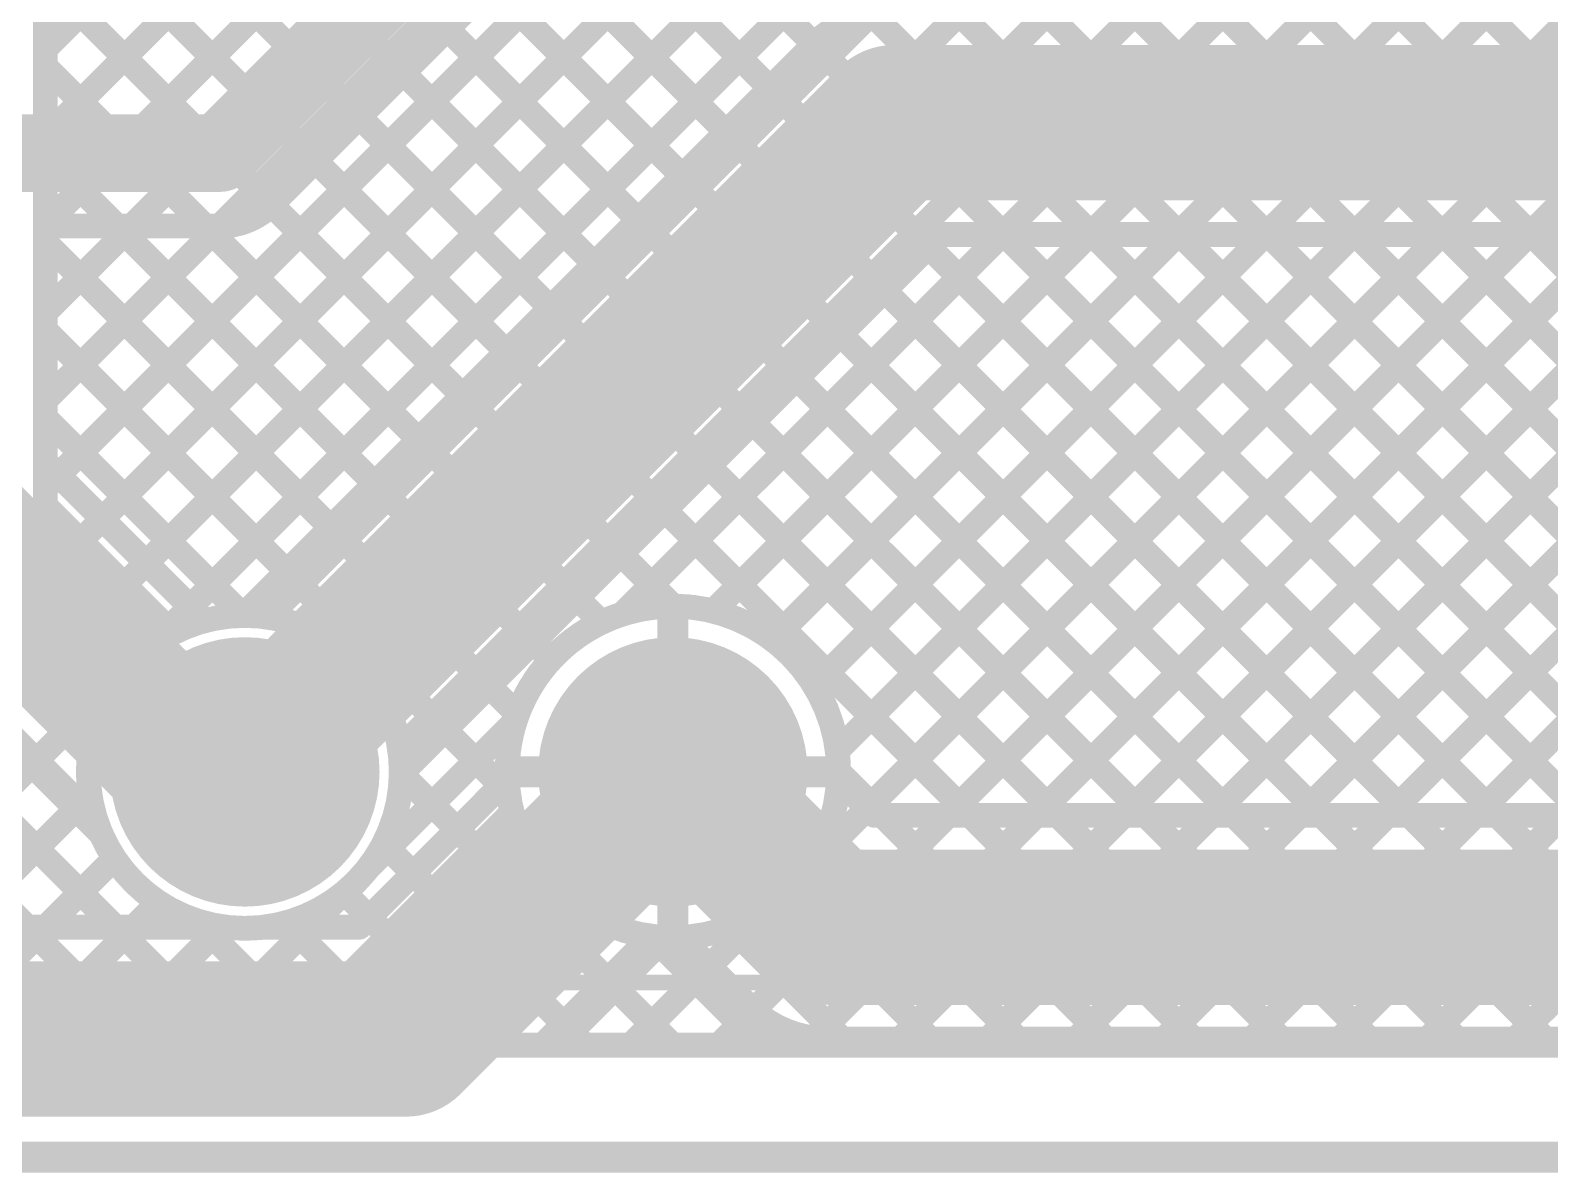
# Model space of a CAD drawing. Header units: millimetres. Extents: x 3.9 to 7.44, y 1.03 to 3.16.
# Drawn here: x 5.0892 to 5.5782, y 1.027 to 1.3947 of the extents above; entities that cross this region are included whole.
import ezdxf

# ---------------------------------------------------------------- set-up
doc = ezdxf.new("R2010")
doc.units = ezdxf.units.MM
doc.header["$MEASUREMENT"] = 0
for name, color, linetype in [('BottomLayer', 5, 'Continuous'), ('BottomSolder', 6, 'Continuous'), ('Mechanical2', 216, 'Continuous'), ('MultiLayer', 9, 'Continuous'), ('PadHoleLayer', 156, 'Continuous'), ('TopLayer', 1, 'Continuous'), ('TopOverlay', 2, 'Continuous'), ('TopSolder', 216, 'Continuous')]:
    doc.layers.add(name, color=color, linetype=linetype)

# ---------------------------------------------------------------- blocks, each defined once
blk = doc.blocks.new('ESP8285_3')
at = {"layer": 'BottomLayer', "const_width": 0.03937}
for points in [[(0.47953, 0.25236, 1), (0.5189, 0.25236, 1)], [(0.47953, 0.11457, 1), (0.5189, 0.11457, 1)]]:
    blk.add_lwpolyline(points, format="xyb", close=True, dxfattribs=at)
at = {"layer": 'BottomSolder', "const_width": 0.04337}
for points in [[(0.47753, 0.25236, 1), (0.5209, 0.25236, 1)], [(0.47753, 0.11457, 1), (0.5209, 0.11457, 1)]]:
    blk.add_lwpolyline(points, format="xyb", close=True, dxfattribs=at)
at = {"layer": 'MultiLayer', "const_width": 0.03937}
for points in [[(0.47953, 0.25236, 1), (0.5189, 0.25236, 1)], [(0.47953, 0.11457, 1), (0.5189, 0.11457, 1)]]:
    blk.add_lwpolyline(points, format="xyb", close=True, dxfattribs=at)
at = {"layer": 'PadHoleLayer', "const_width": 0.01969}
for points in [[(0.48937, 0.25236, 1), (0.50906, 0.25236, 1)], [(0.48937, 0.11457, 1), (0.50906, 0.11457, 1)]]:
    blk.add_lwpolyline(points, format="xyb", close=True, dxfattribs=at)
at = {"layer": 'TopLayer', "const_width": 0.03937}
for points in [[(0.47953, 0.25236, 1), (0.5189, 0.25236, 1)], [(0.47953, 0.11457, 1), (0.5189, 0.11457, 1)]]:
    blk.add_lwpolyline(points, format="xyb", close=True, dxfattribs=at)
at = {"layer": 'TopOverlay', "const_width": 0.005}
blk.add_lwpolyline([(0.567, -0.055), (0.567, 1.61823)], dxfattribs=at)
at = {"layer": 'TopOverlay'}
for points, const_width in [([(0.55394, 0.291, 1), (0.53606, 0.291, 1)], 0.01), ([(0.53356, 0.291, 1), (0.53856, 0.291, 1)], 0.005), ([(0.55144, 0.291, 1), (0.55644, 0.291, 1)], 0.005)]:
    blk.add_lwpolyline(points, format="xyb", close=True, dxfattribs=dict(at, const_width=const_width))
at = {"layer": 'TopSolder', "const_width": 0.04337}
for points in [[(0.47753, 0.25236, 1), (0.5209, 0.25236, 1)], [(0.47753, 0.11457, 1), (0.5209, 0.11457, 1)]]:
    blk.add_lwpolyline(points, format="xyb", close=True, dxfattribs=at)

msp = doc.modelspace()

# ---------------------------------------------------------------- linework, layer by layer
at = {"layer": 'BottomLayer'}
for points, const_width in [([(5.09401, 1.36048), (5.968, 2.23448)], 0.008), ([(5.09401, 1.3322), (5.968, 2.20619)], 0.008), ([(5.09401, 1.30391), (5.968, 2.17791)], 0.008), ([(5.09401, 1.27563), (5.968, 2.14962)], 0.008), ([(5.09821, 1.25155), (5.968, 2.12134)], 0.008), ([(5.11235, 1.23741), (5.88946, 2.01452)], 0.008), ([(5.1265, 1.22327), (5.894, 1.99077)], 0.008), ([(5.09401, 1.38877), (5.67474, 1.9695)], 0.008), ([(5.14064, 1.20912), (5.894, 1.96249)], 0.008), ([(5.15745, 1.57421), (5.34148, 1.39018)], 0.008), ([(5.1433, 1.56007), (5.32733, 1.37604)], 0.008), ([(5.12916, 1.54593), (5.31319, 1.3619)], 0.008), ([(5.11356, 1.53325), (5.29905, 1.34776)], 0.008), ([(5.09401, 1.52451), (5.28491, 1.33361)], 0.008), ([(5.09401, 1.49623), (5.27076, 1.31947)], 0.008), ([(5.09401, 1.46794), (5.25662, 1.30533)], 0.008), ([(5.09401, 1.43966), (5.24248, 1.29119)], 0.008), ([(5.09401, 1.41138), (5.22834, 1.27705)], 0.008), ([(5.09401, 1.30558), (5.09401, 1.40484)], 0.008), ([(5.15766, 1.20637), (5.3417, 1.39041)], 0.008), ([(5.1582, 1.156), (5.3672, 1.365)], 0.05), ([(5.3672, 1.365), (5.597, 1.365)], 0.05), ([(5.597, 1.366), (5.811, 1.366)], 0.05), ([(5.09401, 1.38309), (5.2142, 1.2629)], 0.008), ([(5.09401, 1.35481), (5.20005, 1.24876)], 0.008), ([(4.8495, 1.34476), (5.08826, 1.106)], 0.008), ([(5.09401, 1.32652), (5.18591, 1.23462)], 0.008), ([(5.20857, 1.15546), (5.38212, 1.329)], 0.008), ([(5.27978, 1.20685), (5.40194, 1.329)], 0.008), ([(5.30899, 1.20777), (5.43022, 1.329)], 0.008), ([(5.32812, 1.19862), (5.4585, 1.329)], 0.008), ([(5.34157, 1.18378), (5.48679, 1.329)], 0.008), ([(5.34893, 1.16285), (5.51507, 1.329)], 0.008), ([(5.35863, 1.14428), (5.54336, 1.329)], 0.008), ([(5.38212, 1.329), (5.597, 1.329)], 0.008), ([(5.38464, 1.142), (5.57164, 1.329)], 0.008), ([(5.40266, 1.329), (5.58966, 1.142)], 0.008), ([(5.41293, 1.142), (5.60006, 1.32913)], 0.008), ([(5.43094, 1.329), (5.61794, 1.142)], 0.008), ([(5.44121, 1.142), (5.62921, 1.33)], 0.008), ([(5.45923, 1.329), (5.64623, 1.142)], 0.008), ([(5.4695, 1.142), (5.65749, 1.33)], 0.008), ([(5.48751, 1.329), (5.67451, 1.142)], 0.008), ([(5.49778, 1.142), (5.68578, 1.33)], 0.008), ([(5.5158, 1.329), (5.7028, 1.142)], 0.008), ([(5.52606, 1.142), (5.71406, 1.33)], 0.008), ([(5.54408, 1.329), (5.73108, 1.142)], 0.008), ([(5.55435, 1.142), (5.74235, 1.33)], 0.008), ([(5.57236, 1.329), (5.75936, 1.142)], 0.008), ([(5.37825, 1.32513), (5.56137, 1.142)], 0.008), ([(5.3641, 1.31099), (5.53309, 1.142)], 0.008), ([(5.09401, 1.25575), (5.09401, 1.30484)], 0.008), ([(5.09401, 1.29824), (5.17177, 1.22048)], 0.008), ([(5.34996, 1.29684), (5.50481, 1.142)], 0.008), ([(5.33582, 1.2827), (5.47652, 1.142)], 0.008), ([(5.04364, 1.25521), (5.14485, 1.154)], 0.05), ([(5.09401, 1.26995), (5.1576, 1.20637)], 0.008), ([(5.32168, 1.26856), (5.44824, 1.142)], 0.008), ([(5.09401, 1.25575), (5.14512, 1.20464)], 0.008), ([(5.30753, 1.25442), (5.41995, 1.142)], 0.008), ([(5.29339, 1.24028), (5.39167, 1.142)], 0.008), ([(5.27925, 1.22613), (5.29601, 1.20937)], 0.008), ([(5.26511, 1.21199), (5.27296, 1.20414)], 0.008), ([(5.0177, 1.20484), (5.11654, 1.106)], 0.008), ([(5.0431, 1.20484), (5.112, 1.13593)], 0.008), ([(5.296, 1.156), (5.296, 1.20537)], 0.01), ([(5.25097, 1.19785), (5.2567, 1.19211)], 0.008), ([(5.23682, 1.18371), (5.24596, 1.17457)], 0.008), ([(5.21, 1.07), (5.296, 1.156)], 0.05), ([(5.296, 1.156), (5.346, 1.106)], 0.05), ([(5.19779, 1.12486), (5.24515, 1.17222)], 0.008), ([(5.22268, 1.16957), (5.24067, 1.15158)], 0.008), ([(5.03751, 1.106), (5.08973, 1.15821)], 0.008), ([(5.20857, 1.15539), (5.22653, 1.13744)], 0.008), ([(5.24663, 1.156), (5.296, 1.156)], 0.01), ([(5.296, 1.156), (5.34537, 1.156)], 0.01), ([(5.296, 1.10663), (5.296, 1.156)], 0.01), ([(5.34937, 1.15601), (5.36338, 1.142)], 0.008), ([(5.19509, 1.106), (5.24268, 1.1536)], 0.008), ([(5.34932, 1.1536), (5.36091, 1.142)], 0.008), ([(5.0658, 1.106), (5.10387, 1.14407)], 0.008), ([(5.36091, 1.142), (6.76522, 1.142)], 0.008), ([(5.2029, 1.13278), (5.21238, 1.12329)], 0.008), ([(5.09408, 1.106), (5.11623, 1.12815)], 0.008), ([(5.346, 1.106), (6.827, 1.106)], 0.05), ([(5.17894, 1.106), (5.18935, 1.11641)], 0.008), ([(5.19025, 1.11714), (5.19824, 1.10915)], 0.008), ([(5.12237, 1.106), (5.13038, 1.11401)], 0.008), ([(5.00791, 1.106), (5.15211, 1.106)], 0.008), ([(5.1643, 1.106), (5.19509, 1.106)], 0.008), ([(5.25891, 1.068), (5.2936, 1.10268)], 0.008), ([(5.2984, 1.10268), (5.3205, 1.08059)], 0.008), ([(5.29158, 1.10067), (5.32425, 1.068)], 0.008), ([(5.28236, 1.068), (5.30772, 1.09337)], 0.008), ([(4.993, 1.07), (5.21, 1.07)], 0.05), ([(5.27744, 1.08653), (5.29596, 1.068)], 0.008), ([(5.31064, 1.068), (5.3219, 1.07926)], 0.008), ([(5.26329, 1.07238), (5.26768, 1.068)], 0.008), ([(5.25891, 1.068), (6.76643, 1.068)], 0.008), ([(5.33893, 1.068), (5.34124, 1.07032)], 0.008), ([(5.346, 1.07), (6.76522, 1.07)], 0.008)]:
    msp.add_lwpolyline(points, dxfattribs=dict(at, const_width=const_width))
at = {"layer": 'BottomLayer', "const_width": 0.008}
for points in [[(5.3417, 1.39041, -0.199396), (5.3672, 1.401)], [(5.34175, 1.39046, -0.198912), (5.3672, 1.401)], [(5.24268, 1.1536, -1.022792), (5.34937, 1.156)], [(5.14512, 1.20464, -0.063076), (5.15766, 1.20637)], [(5.20857, 1.15546, -0.376046), (5.1643, 1.106)], [(5.15211, 1.106, -0.265976), (5.112, 1.13593)], [(5.2984, 1.10268, -0.022533), (5.2936, 1.10268)], [(5.346, 1.07, -0.199396), (5.3205, 1.08059)], [(5.346, 1.07, -0.198912), (5.32054, 1.08054)]]:
    msp.add_lwpolyline(points, format="xyb", dxfattribs=at)
at = {"layer": 'BottomLayer'}
for points, const_width in [([(5.33948, 1.39018, 1), (5.34348, 1.39018, 1)], 0.004), ([(5.3397, 1.39041, 1), (5.3437, 1.39041, 1)], 0.004), ([(5.3397, 1.39041, 1), (5.3437, 1.39041, 1)], 0.004), ([(5.33975, 1.39046, 1), (5.34375, 1.39046, 1)], 0.004), ([(5.09201, 1.38877, 1), (5.09601, 1.38877, 1)], 0.004), ([(5.3547, 1.365, 1), (5.3797, 1.365, 1)], 0.025), ([(5.3547, 1.365, 1), (5.3797, 1.365, 1)], 0.025), ([(5.5845, 1.366, 1), (5.6095, 1.366, 1)], 0.025), ([(5.5845, 1.365, 1), (5.6095, 1.365, 1)], 0.025), ([(5.09201, 1.38309, 1), (5.09601, 1.38309, 1)], 0.004), ([(5.32533, 1.37604, 1), (5.32933, 1.37604, 1)], 0.004), ([(5.09201, 1.36048, 1), (5.09601, 1.36048, 1)], 0.004), ([(5.31119, 1.3619, 1), (5.31519, 1.3619, 1)], 0.004), ([(5.09201, 1.35481, 1), (5.09601, 1.35481, 1)], 0.004), ([(5.29705, 1.34776, 1), (5.30105, 1.34776, 1)], 0.004), ([(5.09201, 1.3322, 1), (5.09601, 1.3322, 1)], 0.004), ([(5.28291, 1.33361, 1), (5.28691, 1.33361, 1)], 0.004), ([(5.09201, 1.32652, 1), (5.09601, 1.32652, 1)], 0.004), ([(5.38012, 1.329, 1), (5.38412, 1.329, 1)], 0.004), ([(5.38012, 1.329, 1), (5.38412, 1.329, 1)], 0.004), ([(5.39994, 1.329, 1), (5.40394, 1.329, 1)], 0.004), ([(5.40066, 1.329, 1), (5.40466, 1.329, 1)], 0.004), ([(5.42822, 1.329, 1), (5.43222, 1.329, 1)], 0.004), ([(5.42894, 1.329, 1), (5.43294, 1.329, 1)], 0.004), ([(5.4565, 1.329, 1), (5.4605, 1.329, 1)], 0.004), ([(5.45723, 1.329, 1), (5.46123, 1.329, 1)], 0.004), ([(5.48479, 1.329, 1), (5.48879, 1.329, 1)], 0.004), ([(5.48551, 1.329, 1), (5.48951, 1.329, 1)], 0.004), ([(5.51307, 1.329, 1), (5.51707, 1.329, 1)], 0.004), ([(5.5138, 1.329, 1), (5.5178, 1.329, 1)], 0.004), ([(5.54136, 1.329, 1), (5.54536, 1.329, 1)], 0.004), ([(5.54208, 1.329, 1), (5.54608, 1.329, 1)], 0.004), ([(5.56964, 1.329, 1), (5.57364, 1.329, 1)], 0.004), ([(5.57036, 1.329, 1), (5.57436, 1.329, 1)], 0.004), ([(5.37625, 1.32513, 1), (5.38025, 1.32513, 1)], 0.004), ([(5.26877, 1.31947, 1), (5.27276, 1.31947, 1)], 0.004), ([(5.3621, 1.31099, 1), (5.3661, 1.31099, 1)], 0.004), ([(5.09201, 1.30558, 1), (5.09601, 1.30558, 1)], 0.004), ([(5.09201, 1.30484, 1), (5.09601, 1.30484, 1)], 0.004), ([(5.09201, 1.30391, 1), (5.09601, 1.30391, 1)], 0.004), ([(5.25462, 1.30533, 1), (5.25862, 1.30533, 1)], 0.004), ([(5.09201, 1.29824, 1), (5.09601, 1.29824, 1)], 0.004), ([(5.34796, 1.29684, 1), (5.35196, 1.29684, 1)], 0.004), ([(5.24048, 1.29119, 1), (5.24448, 1.29119, 1)], 0.004), ([(5.33382, 1.2827, 1), (5.33782, 1.2827, 1)], 0.004), ([(5.09201, 1.27563, 1), (5.09601, 1.27563, 1)], 0.004), ([(5.22634, 1.27705, 1), (5.23034, 1.27705, 1)], 0.004), ([(5.09201, 1.26995, 1), (5.09601, 1.26995, 1)], 0.004), ([(5.31968, 1.26856, 1), (5.32368, 1.26856, 1)], 0.004), ([(5.2122, 1.2629, 1), (5.2162, 1.2629, 1)], 0.004), ([(5.09201, 1.25575, 1), (5.09601, 1.25575, 1)], 0.004), ([(5.09201, 1.25575, 1), (5.09601, 1.25575, 1)], 0.004), ([(5.30553, 1.25442, 1), (5.30953, 1.25442, 1)], 0.004), ([(5.09621, 1.25155, 1), (5.10021, 1.25155, 1)], 0.004), ([(5.19805, 1.24876, 1), (5.20205, 1.24876, 1)], 0.004), ([(5.29139, 1.24028, 1), (5.29539, 1.24028, 1)], 0.004), ([(5.11035, 1.23741, 1), (5.11435, 1.23741, 1)], 0.004), ([(5.18391, 1.23462, 1), (5.18791, 1.23462, 1)], 0.004), ([(5.27725, 1.22613, 1), (5.28125, 1.22613, 1)], 0.004), ([(5.1245, 1.22327, 1), (5.1285, 1.22327, 1)], 0.004), ([(5.16977, 1.22048, 1), (5.17377, 1.22048, 1)], 0.004), ([(5.13864, 1.20912, 1), (5.14264, 1.20912, 1)], 0.004), ([(5.26311, 1.21199, 1), (5.26711, 1.21199, 1)], 0.004), ([(5.29401, 1.20937, 1), (5.29801, 1.20937, 1)], 0.004), ([(5.14312, 1.20464, 1), (5.14712, 1.20464, 1)], 0.004), ([(5.14312, 1.20464, 1), (5.14712, 1.20464, 1)], 0.004), ([(5.1556, 1.20637, 1), (5.1596, 1.20637, 1)], 0.004), ([(5.15566, 1.20637, 1), (5.15966, 1.20637, 1)], 0.004), ([(5.15566, 1.20637, 1), (5.15966, 1.20637, 1)], 0.004), ([(5.27096, 1.20414, 1), (5.27496, 1.20414, 1)], 0.004), ([(5.27778, 1.20685, 1), (5.28178, 1.20685, 1)], 0.004), ([(5.2935, 1.20537, 1), (5.2985, 1.20537, 1)], 0.005), ([(5.30699, 1.20777, 1), (5.31099, 1.20777, 1)], 0.004), ([(5.24897, 1.19785, 1), (5.25297, 1.19785, 1)], 0.004), ([(5.32612, 1.19862, 1), (5.33012, 1.19862, 1)], 0.004), ([(5.2547, 1.19211, 1), (5.2587, 1.19211, 1)], 0.004), ([(5.23482, 1.18371, 1), (5.23882, 1.18371, 1)], 0.004), ([(5.33957, 1.18378, 1), (5.34357, 1.18378, 1)], 0.004), ([(5.13235, 1.154, 1), (5.15735, 1.154, 1)], 0.025), ([(5.1457, 1.156, 1), (5.1707, 1.156, 1)], 0.025), ([(5.24396, 1.17457, 1), (5.24796, 1.17457, 1)], 0.004), ([(5.2835, 1.156, 1), (5.3085, 1.156, 1)], 0.025), ([(5.2835, 1.156, 1), (5.3085, 1.156, 1)], 0.025), ([(5.24315, 1.17222, 1), (5.24715, 1.17222, 1)], 0.004), ([(5.22068, 1.16957, 1), (5.22468, 1.16957, 1)], 0.004), ([(5.34693, 1.16285, 1), (5.35093, 1.16285, 1)], 0.004), ([(5.08773, 1.15821, 1), (5.09173, 1.15821, 1)], 0.004), ([(5.20657, 1.15546, 1), (5.21057, 1.15546, 1)], 0.004), ([(5.20657, 1.15546, 1), (5.21057, 1.15546, 1)], 0.004), ([(5.20657, 1.15539, 1), (5.21057, 1.15539, 1)], 0.004), ([(5.24413, 1.156, 1), (5.24913, 1.156, 1)], 0.005), ([(5.2935, 1.156, 1), (5.2985, 1.156, 1)], 0.005), ([(5.2935, 1.156, 1), (5.2985, 1.156, 1)], 0.005), ([(5.2935, 1.156, 1), (5.2985, 1.156, 1)], 0.005), ([(5.2935, 1.156, 1), (5.2985, 1.156, 1)], 0.005), ([(5.34287, 1.156, 1), (5.34787, 1.156, 1)], 0.005), ([(5.34737, 1.15601, 1), (5.35137, 1.15601, 1)], 0.004), ([(5.34737, 1.156, 1), (5.35137, 1.156, 1)], 0.004), ([(5.23867, 1.15158, 1), (5.24267, 1.15158, 1)], 0.004), ([(5.24068, 1.1536, 1), (5.24468, 1.1536, 1)], 0.004), ([(5.24068, 1.1536, 1), (5.24468, 1.1536, 1)], 0.004), ([(5.34732, 1.1536, 1), (5.35132, 1.1536, 1)], 0.004), ([(5.10187, 1.14407, 1), (5.10587, 1.14407, 1)], 0.004), ([(5.35663, 1.14428, 1), (5.36063, 1.14428, 1)], 0.004), ([(5.35891, 1.142, 1), (5.36291, 1.142, 1)], 0.004), ([(5.35891, 1.142, 1), (5.36291, 1.142, 1)], 0.004), ([(5.36138, 1.142, 1), (5.36538, 1.142, 1)], 0.004), ([(5.38264, 1.142, 1), (5.38664, 1.142, 1)], 0.004), ([(5.38967, 1.142, 1), (5.39367, 1.142, 1)], 0.004), ([(5.41093, 1.142, 1), (5.41493, 1.142, 1)], 0.004), ([(5.41795, 1.142, 1), (5.42195, 1.142, 1)], 0.004), ([(5.43921, 1.142, 1), (5.44321, 1.142, 1)], 0.004), ([(5.44624, 1.142, 1), (5.45024, 1.142, 1)], 0.004), ([(5.4675, 1.142, 1), (5.47149, 1.142, 1)], 0.004), ([(5.47452, 1.142, 1), (5.47852, 1.142, 1)], 0.004), ([(5.49578, 1.142, 1), (5.49978, 1.142, 1)], 0.004), ([(5.50281, 1.142, 1), (5.50681, 1.142, 1)], 0.004), ([(5.52406, 1.142, 1), (5.52806, 1.142, 1)], 0.004), ([(5.53109, 1.142, 1), (5.53509, 1.142, 1)], 0.004), ([(5.55235, 1.142, 1), (5.55635, 1.142, 1)], 0.004), ([(5.55937, 1.142, 1), (5.56337, 1.142, 1)], 0.004), ([(5.11, 1.13593, 1), (5.114, 1.13593, 1)], 0.004), ([(5.11, 1.13593, 1), (5.114, 1.13593, 1)], 0.004), ([(5.22453, 1.13744, 1), (5.22853, 1.13744, 1)], 0.004), ([(5.2009, 1.13278, 1), (5.2049, 1.13278, 1)], 0.004), ([(5.11423, 1.12815, 1), (5.11823, 1.12815, 1)], 0.004), ([(5.3335, 1.106, 1), (5.3585, 1.106, 1)], 0.025), ([(5.3335, 1.106, 1), (5.3585, 1.106, 1)], 0.025), ([(5.19579, 1.12486, 1), (5.19979, 1.12486, 1)], 0.004), ([(5.21038, 1.12329, 1), (5.21438, 1.12329, 1)], 0.004), ([(5.18735, 1.11641, 1), (5.19135, 1.11641, 1)], 0.004), ([(5.18825, 1.11714, 1), (5.19225, 1.11714, 1)], 0.004), ([(5.12838, 1.11401, 1), (5.13238, 1.11401, 1)], 0.004), ([(5.19624, 1.10915, 1), (5.20024, 1.10915, 1)], 0.004), ([(5.2935, 1.10663, 1), (5.2985, 1.10663, 1)], 0.005), ([(5.08626, 1.106, 1), (5.09026, 1.106, 1)], 0.004), ([(5.09208, 1.106, 1), (5.09608, 1.106, 1)], 0.004), ([(5.11454, 1.106, 1), (5.11854, 1.106, 1)], 0.004), ([(5.12037, 1.106, 1), (5.12437, 1.106, 1)], 0.004), ([(5.15011, 1.106, 1), (5.15411, 1.106, 1)], 0.004), ([(5.15011, 1.106, 1), (5.15411, 1.106, 1)], 0.004), ([(5.1623, 1.106, 1), (5.1663, 1.106, 1)], 0.004), ([(5.1623, 1.106, 1), (5.1663, 1.106, 1)], 0.004), ([(5.17694, 1.106, 1), (5.18094, 1.106, 1)], 0.004), ([(5.19309, 1.106, 1), (5.19709, 1.106, 1)], 0.004), ([(5.19309, 1.106, 1), (5.19709, 1.106, 1)], 0.004), ([(5.2916, 1.10268, 1), (5.2956, 1.10268, 1)], 0.004), ([(5.2916, 1.10268, 1), (5.2956, 1.10268, 1)], 0.004), ([(5.2964, 1.10268, 1), (5.3004, 1.10268, 1)], 0.004), ([(5.2964, 1.10268, 1), (5.3004, 1.10268, 1)], 0.004), ([(5.28958, 1.10067, 1), (5.29358, 1.10067, 1)], 0.004), ([(5.30572, 1.09337, 1), (5.30972, 1.09337, 1)], 0.004), ([(5.1975, 1.07, 1), (5.2225, 1.07, 1)], 0.025), ([(5.1975, 1.07, 1), (5.2225, 1.07, 1)], 0.025), ([(5.27544, 1.08653, 1), (5.27944, 1.08653, 1)], 0.004), ([(5.3185, 1.08059, 1), (5.3225, 1.08059, 1)], 0.004), ([(5.3185, 1.08059, 1), (5.3225, 1.08059, 1)], 0.004), ([(5.31854, 1.08054, 1), (5.32254, 1.08054, 1)], 0.004), ([(5.3199, 1.07926, 1), (5.3239, 1.07926, 1)], 0.004), ([(5.26129, 1.07238, 1), (5.26529, 1.07238, 1)], 0.004), ([(5.25691, 1.068, 1), (5.26091, 1.068, 1)], 0.004), ([(5.25691, 1.068, 1), (5.26091, 1.068, 1)], 0.004), ([(5.26568, 1.068, 1), (5.26968, 1.068, 1)], 0.004), ([(5.28036, 1.068, 1), (5.28436, 1.068, 1)], 0.004), ([(5.29396, 1.068, 1), (5.29796, 1.068, 1)], 0.004), ([(5.30864, 1.068, 1), (5.31264, 1.068, 1)], 0.004), ([(5.32225, 1.068, 1), (5.32625, 1.068, 1)], 0.004), ([(5.33693, 1.068, 1), (5.34093, 1.068, 1)], 0.004), ([(5.33924, 1.07032, 1), (5.34324, 1.07032, 1)], 0.004), ([(5.344, 1.07, 1), (5.348, 1.07, 1)], 0.004), ([(5.344, 1.07, 1), (5.348, 1.07, 1)], 0.004), ([(5.344, 1.07, 1), (5.348, 1.07, 1)], 0.004)]:
    msp.add_lwpolyline(points, format="xyb", close=True, dxfattribs=dict(at, const_width=const_width))
at = {"layer": 'Mechanical2', "const_width": 0.01}
msp.add_lwpolyline([(3.902, 1.032), (7.303, 1.032)], dxfattribs=at)
at = {"layer": 'TopLayer'}
for points, const_width in [([(4.97123, 1.068), (5.77023, 1.867)], 0.008), ([(5.09401, 1.21906), (5.74195, 1.867)], 0.008), ([(5.09401, 1.24735), (5.71366, 1.867)], 0.008), ([(5.12725, 1.19574), (5.79451, 1.863)], 0.008), ([(5.16562, 1.20582), (5.8228, 1.863)], 0.008), ([(5.18605, 1.19797), (5.85108, 1.863)], 0.008), ([(5.20019, 1.18382), (5.87937, 1.863)], 0.008), ([(5.15021, 1.35521), (5.636, 1.841)], 0.025), ([(5.20803, 1.16338), (5.88807, 1.84342)], 0.008), ([(5.16685, 1.33861), (5.6526, 1.82437)], 0.008), ([(5.27978, 1.20685), (5.89432, 1.82138)], 0.008), ([(5.30899, 1.20777), (5.90846, 1.80724)], 0.008), ([(5.32812, 1.19862), (5.9226, 1.7931)], 0.008), ([(5.34157, 1.18378), (5.93675, 1.77896)], 0.008), ([(5.34893, 1.16285), (5.95089, 1.76481)], 0.008), ([(5.33965, 1.12529), (5.9291, 1.71474)], 0.008), ([(5.31064, 1.068), (5.9407, 1.69806)], 0.008), ([(5.33893, 1.068), (5.95485, 1.68392)], 0.008), ([(5.36721, 1.068), (5.96899, 1.66978)], 0.008), ([(5.39549, 1.068), (5.98313, 1.65564)], 0.008), ([(5.42378, 1.068), (5.99727, 1.64149)], 0.008), ([(5.45206, 1.068), (6.01141, 1.62735)], 0.008), ([(5.48035, 1.068), (6.02556, 1.61321)], 0.008), ([(5.50863, 1.068), (6.0397, 1.59907)], 0.008), ([(5.53692, 1.068), (6.05384, 1.58492)], 0.008), ([(5.5652, 1.068), (6.06798, 1.57078)], 0.008), ([(5.39308, 1.56485), (5.88993, 1.068)], 0.008), ([(5.37894, 1.55071), (5.86165, 1.068)], 0.008), ([(5.3648, 1.53657), (5.83336, 1.068)], 0.008), ([(5.35066, 1.52242), (5.80508, 1.068)], 0.008), ([(5.33651, 1.50828), (5.7768, 1.068)], 0.008), ([(5.32237, 1.49414), (5.74851, 1.068)], 0.008), ([(5.30823, 1.48), (5.72023, 1.068)], 0.008), ([(5.29409, 1.46585), (5.69194, 1.068)], 0.008), ([(5.27995, 1.45171), (5.66366, 1.068)], 0.008), ([(5.2658, 1.43757), (5.63537, 1.068)], 0.008), ([(5.25166, 1.42343), (5.60709, 1.068)], 0.008), ([(5.23752, 1.40929), (5.57881, 1.068)], 0.008), ([(5.22338, 1.39514), (5.55052, 1.068)], 0.008), ([(5.20924, 1.381), (5.52224, 1.068)], 0.008), ([(5.19509, 1.36686), (5.49395, 1.068)], 0.008), ([(5.04364, 1.35521), (5.15021, 1.35521)], 0.025), ([(5.18095, 1.35272), (5.46567, 1.068)], 0.008), ([(5.16681, 1.33858), (5.29601, 1.20937)], 0.008), ([(5.09401, 1.30391), (5.12181, 1.33171)], 0.008), ([(5.09401, 1.33171), (5.15021, 1.33171)], 0.008), ([(5.09401, 1.27563), (5.15009, 1.33171)], 0.008), ([(5.09401, 1.30558), (5.09401, 1.33171)], 0.008), ([(5.1171, 1.33171), (5.2567, 1.19211)], 0.008), ([(5.14539, 1.33171), (5.27296, 1.20414)], 0.008), ([(5.09401, 1.32652), (5.24596, 1.17457)], 0.008), ([(5.09401, 1.20484), (5.09401, 1.30484)], 0.008), ([(5.09401, 1.29824), (5.24307, 1.14918)], 0.008), ([(5.09401, 1.26995), (5.1576, 1.20637)], 0.008), ([(4.955, 1.23926), (5.12626, 1.068)], 0.008), ([(5.09401, 1.24167), (5.13498, 1.2007)], 0.008), ([(4.955, 1.21097), (5.09797, 1.068)], 0.008), ([(5.09401, 1.21339), (5.11935, 1.18805)], 0.008), ([(4.99327, 1.20484), (5.09401, 1.20484)], 0.008), ([(5.0177, 1.20484), (5.15454, 1.068)], 0.008), ([(5.04598, 1.20484), (5.11026, 1.14057)], 0.008), ([(5.07427, 1.20484), (5.10966, 1.16945)], 0.008), ([(5.296, 1.156), (5.296, 1.20537)], 0.01), ([(4.99951, 1.068), (5.11847, 1.18695)], 0.008), ([(5.19779, 1.12486), (5.24515, 1.17222)], 0.008), ([(5.20857, 1.15539), (5.29596, 1.068)], 0.008), ([(5.24663, 1.156), (5.296, 1.156)], 0.01), ([(5.296, 1.156), (5.34537, 1.156)], 0.01), ([(5.296, 1.10663), (5.296, 1.156)], 0.01), ([(5.34937, 1.15601), (5.43738, 1.068)], 0.008), ([(5.0278, 1.068), (5.10838, 1.14858)], 0.008), ([(5.16922, 1.068), (5.24423, 1.14301)], 0.008), ([(5.2029, 1.13278), (5.26768, 1.068)], 0.008), ([(5.34414, 1.13296), (5.4091, 1.068)], 0.008), ([(5.05608, 1.068), (5.11623, 1.12815)], 0.008), ([(5.1975, 1.068), (5.25338, 1.12388)], 0.008), ([(5.14094, 1.068), (5.18935, 1.11641)], 0.008), ([(5.19025, 1.11714), (5.23939, 1.068)], 0.008), ([(5.33211, 1.1167), (5.38082, 1.068)], 0.008), ([(5.08437, 1.068), (5.13038, 1.11401)], 0.008), ([(5.28236, 1.068), (5.32671, 1.11235)], 0.008), ([(5.11265, 1.068), (5.15083, 1.10617)], 0.008), ([(5.14277, 1.10805), (5.18283, 1.068)], 0.008), ([(5.17165, 1.10746), (5.21111, 1.068)], 0.008), ([(5.22579, 1.068), (5.26822, 1.11043)], 0.008), ([(5.25407, 1.068), (5.28915, 1.10307)], 0.008), ([(5.28918, 1.10307), (5.32425, 1.068)], 0.008), ([(5.31457, 1.10596), (5.35253, 1.068)], 0.008), ([(4.956, 1.068), (6.76643, 1.068)], 0.008)]:
    msp.add_lwpolyline(points, dxfattribs=dict(at, const_width=const_width))
for points, const_width in [([(5.22138, 1.39514, 1), (5.22538, 1.39514, 1)], 0.004), ([(5.20724, 1.381, 1), (5.21124, 1.381, 1)], 0.004), ([(5.19309, 1.36686, 1), (5.19709, 1.36686, 1)], 0.004), ([(5.14396, 1.35521, 1), (5.15646, 1.35521, 1)], 0.0125), ([(5.14396, 1.35521, 1), (5.15646, 1.35521, 1)], 0.0125), ([(5.17895, 1.35272, 1), (5.18295, 1.35272, 1)], 0.004), ([(5.16481, 1.33858, 1), (5.16881, 1.33858, 1)], 0.004), ([(5.16483, 1.3386, 1), (5.16883, 1.3386, 1)], 0.004), ([(5.16485, 1.33861, 1), (5.16885, 1.33861, 1)], 0.004), ([(5.16485, 1.33861, 1), (5.16885, 1.33861, 1)], 0.004), ([(5.09201, 1.33171, 1), (5.09601, 1.33171, 1)], 0.004), ([(5.09201, 1.33171, 1), (5.09601, 1.33171, 1)], 0.004), ([(5.1151, 1.33171, 1), (5.1191, 1.33171, 1)], 0.004), ([(5.11981, 1.33171, 1), (5.12381, 1.33171, 1)], 0.004), ([(5.14339, 1.33171, 1), (5.14739, 1.33171, 1)], 0.004), ([(5.14809, 1.33171, 1), (5.15209, 1.33171, 1)], 0.004), ([(5.14821, 1.33171, 1), (5.15221, 1.33171, 1)], 0.004), ([(5.14821, 1.33171, 1), (5.15221, 1.33171, 1)], 0.004), ([(5.14821, 1.33171, 1), (5.15221, 1.33171, 1)], 0.004), ([(5.09201, 1.32652, 1), (5.09601, 1.32652, 1)], 0.004), ([(5.09201, 1.30558, 1), (5.09601, 1.30558, 1)], 0.004), ([(5.09201, 1.30484, 1), (5.09601, 1.30484, 1)], 0.004), ([(5.09201, 1.30391, 1), (5.09601, 1.30391, 1)], 0.004), ([(5.09201, 1.29824, 1), (5.09601, 1.29824, 1)], 0.004), ([(5.09201, 1.27563, 1), (5.09601, 1.27563, 1)], 0.004), ([(5.09201, 1.26995, 1), (5.09601, 1.26995, 1)], 0.004), ([(5.09201, 1.24735, 1), (5.09601, 1.24735, 1)], 0.004), ([(5.09201, 1.24167, 1), (5.09601, 1.24167, 1)], 0.004), ([(5.09201, 1.21906, 1), (5.09601, 1.21906, 1)], 0.004), ([(5.09201, 1.21339, 1), (5.09601, 1.21339, 1)], 0.004), ([(5.34937, 1.156, 1), (5.24263, 1.156, 1)], 0.008), ([(5.29401, 1.20937, 1), (5.29801, 1.20937, 1)], 0.004), ([(5.09201, 1.20484, 1), (5.09601, 1.20484, 1)], 0.004), ([(5.09201, 1.20484, 1), (5.09601, 1.20484, 1)], 0.004), ([(5.20857, 1.156, 1), (5.10783, 1.156, 1)], 0.008), ([(5.1556, 1.20637, 1), (5.1596, 1.20637, 1)], 0.004), ([(5.16362, 1.20582, 1), (5.16762, 1.20582, 1)], 0.004), ([(5.27096, 1.20414, 1), (5.27496, 1.20414, 1)], 0.004), ([(5.27778, 1.20685, 1), (5.28178, 1.20685, 1)], 0.004), ([(5.2935, 1.20537, 1), (5.2985, 1.20537, 1)], 0.005), ([(5.30699, 1.20777, 1), (5.31099, 1.20777, 1)], 0.004), ([(5.13298, 1.2007, 1), (5.13698, 1.2007, 1)], 0.004), ([(5.12525, 1.19574, 1), (5.12925, 1.19574, 1)], 0.004), ([(5.18405, 1.19797, 1), (5.18805, 1.19797, 1)], 0.004), ([(5.32612, 1.19862, 1), (5.33012, 1.19862, 1)], 0.004), ([(5.2547, 1.19211, 1), (5.2587, 1.19211, 1)], 0.004), ([(5.11647, 1.18695, 1), (5.12047, 1.18695, 1)], 0.004), ([(5.11735, 1.18805, 1), (5.12135, 1.18805, 1)], 0.004), ([(5.19819, 1.18382, 1), (5.20219, 1.18382, 1)], 0.004), ([(5.33957, 1.18378, 1), (5.34357, 1.18378, 1)], 0.004), ([(5.24396, 1.17457, 1), (5.24796, 1.17457, 1)], 0.004), ([(5.24315, 1.17222, 1), (5.24715, 1.17222, 1)], 0.004), ([(5.10766, 1.16945, 1), (5.11166, 1.16945, 1)], 0.004), ([(5.20603, 1.16338, 1), (5.21003, 1.16338, 1)], 0.004), ([(5.34693, 1.16285, 1), (5.35093, 1.16285, 1)], 0.004), ([(5.10583, 1.156, 1), (5.10983, 1.156, 1)], 0.004), ([(5.20657, 1.156, 1), (5.21058, 1.156, 1)], 0.004), ([(5.20657, 1.15539, 1), (5.21057, 1.15539, 1)], 0.004), ([(5.24063, 1.156, 1), (5.24463, 1.156, 1)], 0.004), ([(5.24413, 1.156, 1), (5.24913, 1.156, 1)], 0.005), ([(5.2935, 1.156, 1), (5.2985, 1.156, 1)], 0.005), ([(5.2935, 1.156, 1), (5.2985, 1.156, 1)], 0.005), ([(5.2935, 1.156, 1), (5.2985, 1.156, 1)], 0.005), ([(5.2935, 1.156, 1), (5.2985, 1.156, 1)], 0.005), ([(5.34287, 1.156, 1), (5.34787, 1.156, 1)], 0.005), ([(5.34737, 1.15601, 1), (5.35137, 1.15601, 1)], 0.004), ([(5.34737, 1.156, 1), (5.35137, 1.156, 1)], 0.004), ([(5.10638, 1.14858, 1), (5.11038, 1.14858, 1)], 0.004), ([(5.24107, 1.14918, 1), (5.24507, 1.14918, 1)], 0.004), ([(5.10826, 1.14057, 1), (5.11226, 1.14057, 1)], 0.004), ([(5.24223, 1.14301, 1), (5.24623, 1.14301, 1)], 0.004), ([(5.2009, 1.13278, 1), (5.2049, 1.13278, 1)], 0.004), ([(5.34214, 1.13296, 1), (5.34614, 1.13296, 1)], 0.004), ([(5.11423, 1.12815, 1), (5.11823, 1.12815, 1)], 0.004), ([(5.19579, 1.12486, 1), (5.19979, 1.12486, 1)], 0.004), ([(5.25138, 1.12388, 1), (5.25538, 1.12388, 1)], 0.004), ([(5.33765, 1.12529, 1), (5.34165, 1.12529, 1)], 0.004), ([(5.18735, 1.11641, 1), (5.19135, 1.11641, 1)], 0.004), ([(5.18825, 1.11714, 1), (5.19225, 1.11714, 1)], 0.004), ([(5.33011, 1.1167, 1), (5.33411, 1.1167, 1)], 0.004), ([(5.12838, 1.11401, 1), (5.13238, 1.11401, 1)], 0.004), ([(5.32471, 1.11235, 1), (5.32871, 1.11235, 1)], 0.004), ([(5.14077, 1.10805, 1), (5.14477, 1.10805, 1)], 0.004), ([(5.14883, 1.10617, 1), (5.15283, 1.10617, 1)], 0.004), ([(5.16965, 1.10746, 1), (5.17365, 1.10746, 1)], 0.004), ([(5.26622, 1.11043, 1), (5.27022, 1.11043, 1)], 0.004), ([(5.2935, 1.10663, 1), (5.2985, 1.10663, 1)], 0.005), ([(5.28715, 1.10307, 1), (5.29115, 1.10307, 1)], 0.004), ([(5.28718, 1.10307, 1), (5.29118, 1.10307, 1)], 0.004), ([(5.31257, 1.10596, 1), (5.31657, 1.10596, 1)], 0.004), ([(5.09597, 1.068, 1), (5.09997, 1.068, 1)], 0.004), ([(5.11065, 1.068, 1), (5.11465, 1.068, 1)], 0.004), ([(5.12426, 1.068, 1), (5.12826, 1.068, 1)], 0.004), ([(5.13894, 1.068, 1), (5.14294, 1.068, 1)], 0.004), ([(5.15254, 1.068, 1), (5.15654, 1.068, 1)], 0.004), ([(5.16722, 1.068, 1), (5.17122, 1.068, 1)], 0.004), ([(5.18083, 1.068, 1), (5.18483, 1.068, 1)], 0.004), ([(5.1955, 1.068, 1), (5.1995, 1.068, 1)], 0.004), ([(5.20911, 1.068, 1), (5.21311, 1.068, 1)], 0.004), ([(5.22379, 1.068, 1), (5.22779, 1.068, 1)], 0.004), ([(5.23739, 1.068, 1), (5.24139, 1.068, 1)], 0.004), ([(5.25207, 1.068, 1), (5.25607, 1.068, 1)], 0.004), ([(5.26568, 1.068, 1), (5.26968, 1.068, 1)], 0.004), ([(5.28036, 1.068, 1), (5.28436, 1.068, 1)], 0.004), ([(5.29396, 1.068, 1), (5.29796, 1.068, 1)], 0.004), ([(5.30864, 1.068, 1), (5.31264, 1.068, 1)], 0.004), ([(5.32225, 1.068, 1), (5.32625, 1.068, 1)], 0.004), ([(5.33693, 1.068, 1), (5.34093, 1.068, 1)], 0.004), ([(5.35053, 1.068, 1), (5.35453, 1.068, 1)], 0.004), ([(5.36521, 1.068, 1), (5.36921, 1.068, 1)], 0.004), ([(5.37882, 1.068, 1), (5.38282, 1.068, 1)], 0.004), ([(5.39349, 1.068, 1), (5.39749, 1.068, 1)], 0.004), ([(5.4071, 1.068, 1), (5.4111, 1.068, 1)], 0.004), ([(5.42178, 1.068, 1), (5.42578, 1.068, 1)], 0.004), ([(5.43538, 1.068, 1), (5.43938, 1.068, 1)], 0.004), ([(5.45006, 1.068, 1), (5.45406, 1.068, 1)], 0.004), ([(5.46367, 1.068, 1), (5.46767, 1.068, 1)], 0.004), ([(5.47835, 1.068, 1), (5.48235, 1.068, 1)], 0.004), ([(5.49195, 1.068, 1), (5.49595, 1.068, 1)], 0.004), ([(5.50663, 1.068, 1), (5.51063, 1.068, 1)], 0.004), ([(5.52024, 1.068, 1), (5.52424, 1.068, 1)], 0.004), ([(5.53492, 1.068, 1), (5.53892, 1.068, 1)], 0.004), ([(5.54852, 1.068, 1), (5.55252, 1.068, 1)], 0.004), ([(5.5632, 1.068, 1), (5.5672, 1.068, 1)], 0.004), ([(5.57681, 1.068, 1), (5.58081, 1.068, 1)], 0.004)]:
    msp.add_lwpolyline(points, format="xyb", close=True, dxfattribs=dict(at, const_width=const_width))
at = {"layer": 'TopLayer', "const_width": 0.008}
for points in [[(5.16685, 1.33861, -0.199188), (5.15021, 1.33171)], [(5.16683, 1.3386, -0.198912), (5.15021, 1.33171)]]:
    msp.add_lwpolyline(points, format="xyb", dxfattribs=at)

# ---------------------------------------------------------------- block references
at = {"rotation": 270}
msp.add_blockref('ESP8285_3', (5.04364, 1.65521), dxfattribs=at)

doc.saveas('drawing.dxf')
